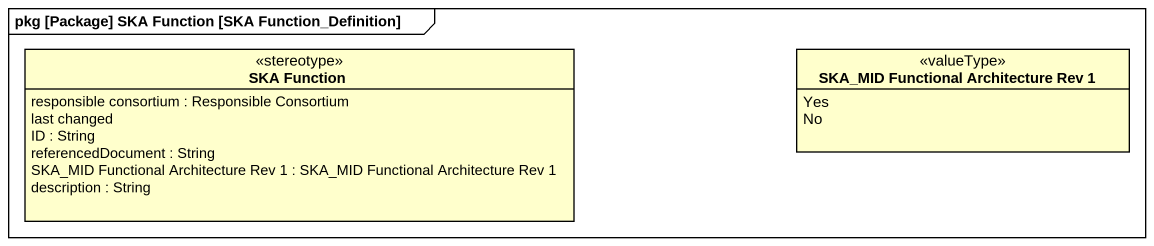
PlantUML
@startuml
mainframe pkg [Package] SKA Function [SKA Function_Definition]
hide circle
hide empty members
class "SKA Function" as SKA_Function <<stereotype>> {
  responsible consortium : Responsible Consortium
  last changed
  ID : String
  referencedDocument : String
  SKA_MID Functional Architecture Rev 1 : SKA_MID Functional Architecture Rev 1
  description : String
}
enum "SKA_MID Functional Architecture Rev 1" as SKA_MID_Functional <<valueType>> {
  Yes
  No
}
@enduml
